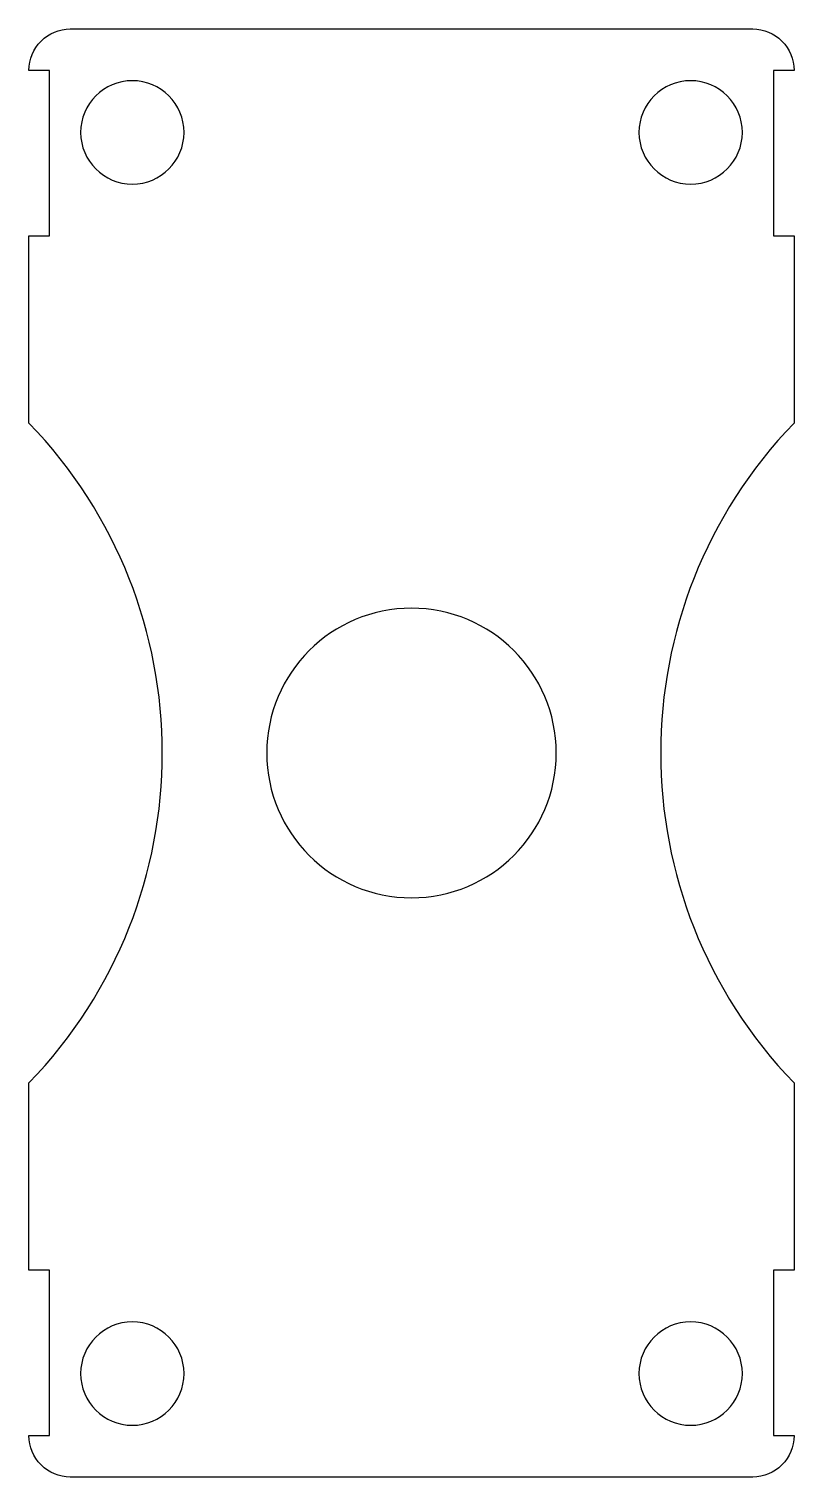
# Model space of a CAD drawing. Header units: millimetres. Extents: x -2 to 35, y 0 to 70.
import ezdxf

# ---------------------------------------------------------------- set-up
doc = ezdxf.new("R2010")
doc.units = ezdxf.units.MM

msp = doc.modelspace()

# ---------------------------------------------------------------- linework, layer by layer
at = {"layer": 'INTERIOR_PROFILES', "extrusion": (0, 0, -1)}
for centre, radius in [((-3, 65), 2.5), ((-30, 65), 2.5), ((-16.5, 35), 7), ((-3, 5), 2.5), ((-30, 5), 2.5)]:
    msp.add_circle(centre, radius, dxfattribs=at)
at = {"layer": 'OUTER_PROFILES'}
msp.add_lwpolyline([(34, 60), (35, 60), (35, 50.952, 0.404349), (35, 19.048), (35, 10), (34, 10), (34, 2), (35, 2, -0.414214), (33, 0), (0, 0, -0.414214), (-2, 2), (-1, 2), (-1, 10), (-2, 10), (-2, 19.048, 0.404349), (-2, 50.952), (-2, 60), (-1, 60), (-1, 68), (-2, 68, -0.414214), (0, 70), (33, 70, -0.414214), (35, 68), (34, 68)], format="xyb", close=True, dxfattribs=at)

doc.saveas('drawing.dxf')
